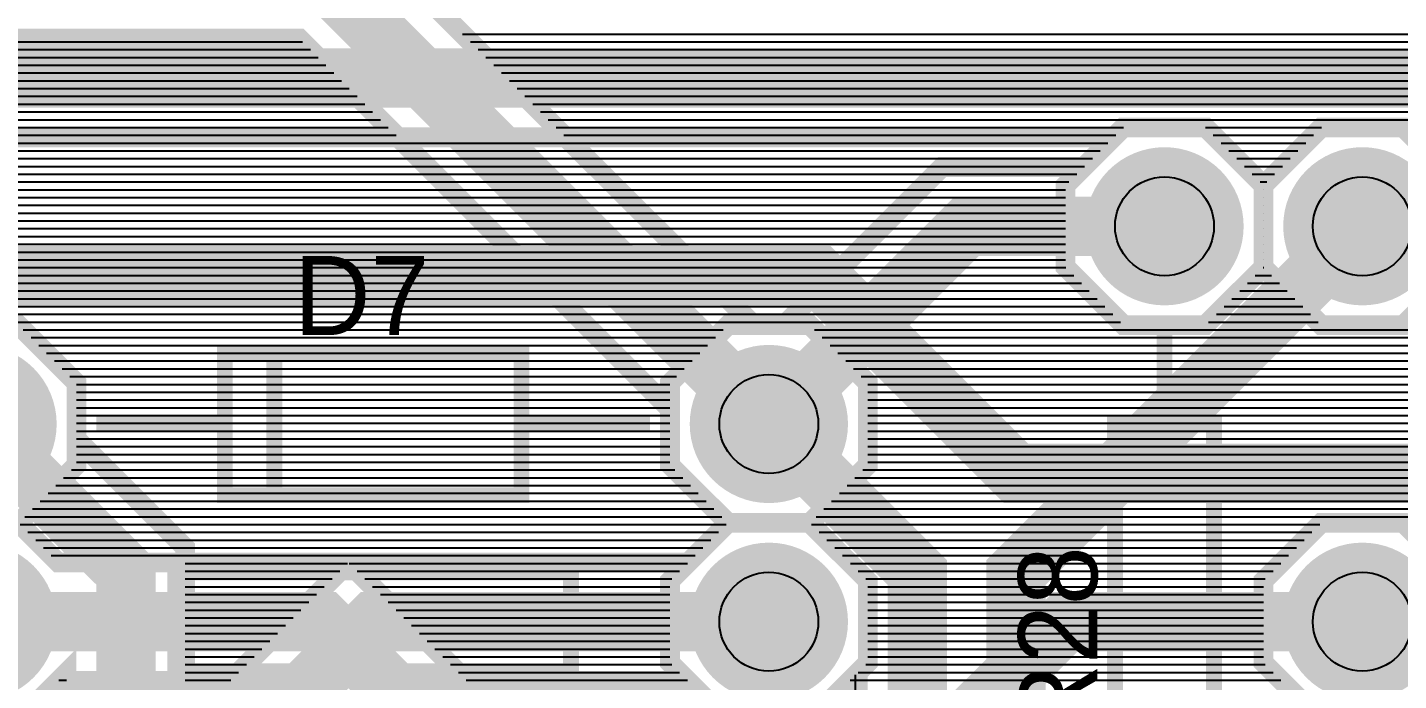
# Model space of a CAD drawing. Header units: inches. Extents: x -5.9 to 5.9, y -1.2 to 1.2.
# Drawn here: x 3.334 to 4.027, y 0.339 to 0.669 of the extents above; entities that cross this region are included whole.
import ezdxf

# ---------------------------------------------------------------- set-up
doc = ezdxf.new("R2010")
doc.units = ezdxf.units.IN
doc.layers.get('0').update_dxf_attribs({"linetype": 'CONTINUOUS'})

# ---------------------------------------------------------------- blocks, each defined once
blk = doc.blocks.new('EPAD')
at = {"const_width": 0.5}
blk.add_lwpolyline([(-0.25, 0, 1), (0.25, 0, 1)], format="xyb", close=True, dxfattribs=at)

msp = doc.modelspace()

# ---------------------------------------------------------------- linework, layer by layer
for points, const_width in [([(-5.028367, 0.7235), (3.496485, 0.7235), (3.701485, 0.5185)], 0.01), ([(3.709059, 0.4685), (3.484059, 0.6935), (-5.015941, 0.6935), (-5.065941, 0.6435), (-5.065941, -0.3565), (-4.990941, -0.4315)], 0.03), ([(3.701485, 0.5185), (3.72977, 0.5185), (3.759059, 0.489211), (3.759059, 0.447789), (3.72977, 0.4185), (3.688348, 0.4185), (3.659059, 0.447789), (3.659059, 0.476074), (3.471633, 0.6635), (3.106484, 0.6635), (3.164059, 0.605926), (3.164059, 0.356074), (3.146485, 0.3385), (3.121633, 0.3385), (3.104059, 0.356074), (3.104059, 0.581074), (3.071633, 0.6135), (3.034769, 0.6135), (3.059059, 0.589211), (3.059059, 0.547789), (3.02977, 0.5185), (3.001485, 0.5185), (2.846485, 0.3635), (2.271633, 0.3635)], 0.01), ([(1.209059, 0.5685), (1.284059, 0.6435), (4.734059, 0.6435), (4.809059, 0.5685)], 0.03), ([(3.009059, 0.5685), (3.084059, 0.6435), (4.109059, 0.6435), (4.159059, 0.5935), (4.159059, -0.2815), (3.909059, -0.5315)], 0.03), ([(3.271485, 0.0735), (3.371485, 0.0735), (3.429059, 0.015925), (3.429059, 0.330926), (3.496633, 0.3985), (3.668348, 0.3985), (3.688348, 0.4185), (3.716634, 0.4185), (3.716633, 0.4185), (3.688348, 0.4185), (3.659059, 0.447789), (3.659059, 0.489211), (3.688348, 0.5185), (3.716633, 0.5185), (3.796633, 0.5985), (3.868348, 0.5985), (3.883349, 0.6135), (3.096485, 0.6135)], 0.01), ([(3.92977, 0.5185), (3.888348, 0.5185), (3.859059, 0.547789), (3.859059, 0.589211), (3.888348, 0.6185), (3.92977, 0.6185), (3.959059, 0.589211), (3.959059, 0.547789), (3.92977, 0.5185)], 0.01), ([(3.959059, 0.547789), (3.959059, 0.589211), (3.988348, 0.6185), (4.02977, 0.6185), (4.059059, 0.589211), (4.059059, 0.547789), (4.02977, 0.5185), (3.988348, 0.5185), (3.959059, 0.547789)], 0.01), ([(3.709059, 0.4685), (3.809059, 0.5685), (3.909059, 0.5685)], 0.03), ([(3.809059, -0.0315), (3.834059, -0.0065), (3.834059, 0.3935), (4.009059, 0.5685)], 0.03), ([(5.284059, 0.16535), (5.284059, 0.3935), (5.234059, 0.4435), (3.834059, 0.4435), (3.734059, 0.5435), (3.159059, 0.5435), (3.009059, 0.3935), (2.009059, 0.3935), (1.959059, 0.4435)], 0.03), ([(3.259059, 0.447789), (3.259059, 0.489211), (3.288348, 0.5185), (3.32977, 0.5185), (3.359059, 0.489211), (3.359059, 0.447789), (3.32977, 0.4185), (3.288348, 0.4185), (3.259059, 0.447789)], 0.01), ([(3.288348, 0.5185), (3.32977, 0.5185), (3.359059, 0.489211)], 0.01), ([(3.909059, 0.4685), (3.909059, 0.5185)], 0.008), ([(3.909059, 0.4685), (3.909059, 0.5185)], 0.008), ([(3.909059, 0.4685), (3.909059, 0.5185)], 0.008), ([(3.434059, 0.4325), (3.584059, 0.4325), (3.584059, 0.5045), (3.434059, 0.5045), (3.434059, 0.4325)], 0.008), ([(3.434059, 0.4325), (3.584059, 0.4325), (3.584059, 0.5045), (3.434059, 0.5045), (3.434059, 0.4325)], 0.008), ([(3.434059, 0.4325), (3.584059, 0.4325), (3.584059, 0.5045), (3.434059, 0.5045), (3.434059, 0.4325)], 0.008), ([(3.459059, 0.5035), (3.459059, 0.4335)], 0.008), ([(3.459059, 0.5035), (3.459059, 0.4335)], 0.008), ([(3.459059, 0.5035), (3.459059, 0.4335)], 0.008), ([(3.359059, 0.489211), (3.359059, 0.460926), (3.414059, 0.405926), (3.414059, 0.231074), (3.359059, 0.176074), (3.359059, 0.147789), (3.32977, 0.1185), (3.288348, 0.1185)], 0.01), ([(3.309059, 0.1685), (3.384059, 0.2435), (3.384059, 0.3935), (3.309059, 0.4685)], 0.03), ([(3.709059, 0.4685), (3.784059, 0.3935), (3.784059, 0.2435), (3.709059, 0.1685)], 0.03), ([(3.434059, 0.4685), (3.369059, 0.4685)], 0.008), ([(3.434059, 0.4685), (3.369059, 0.4685)], 0.008), ([(3.434059, 0.4685), (3.369059, 0.4685)], 0.008), ([(3.584059, 0.4685), (3.649059, 0.4685)], 0.008), ([(3.584059, 0.4685), (3.649059, 0.4685)], 0.008), ([(3.584059, 0.4685), (3.649059, 0.4685)], 0.008), ([(3.884059, 0.2685), (3.934059, 0.2685), (3.934059, 0.4685), (3.884059, 0.4685), (3.884059, 0.2685)], 0.008), ([(3.884059, 0.2685), (3.934059, 0.2685), (3.934059, 0.4685), (3.884059, 0.4685), (3.884059, 0.2685)], 0.008), ([(3.884059, 0.2685), (3.934059, 0.2685), (3.934059, 0.4685), (3.884059, 0.4685), (3.884059, 0.2685)], 0.008), ([(3.34977, 0.3985), (3.496485, 0.3985), (3.571485, 0.3235), (3.571485, 0.3235), (3.589059, 0.305926), (3.589059, 0.281074), (3.571485, 0.2635), (3.546633, 0.2635), (3.529059, 0.281074), (3.529059, 0.281074), (3.471633, 0.3385), (3.34977, 0.3385), (3.32977, 0.3185), (3.288348, 0.3185), (3.259059, 0.347789), (3.259059, 0.389211), (3.288348, 0.4185), (3.32977, 0.4185), (3.34977, 0.3985)], 0.01), ([(3.759059, 0.389211), (3.759059, 0.347789), (3.72977, 0.3185), (3.688348, 0.3185), (3.659059, 0.347789), (3.659059, 0.389211), (3.688348, 0.4185), (3.72977, 0.4185), (3.759059, 0.389211)], 0.01), ([(3.959059, 0.347789), (3.959059, 0.389211), (3.988348, 0.4185), (4.02977, 0.4185), (4.059059, 0.389211), (4.059059, 0.347789), (4.02977, 0.3185), (3.988348, 0.3185), (3.959059, 0.347789)], 0.01), ([(3.409059, 0.3435), (3.609059, 0.3435), (3.609059, 0.3935), (3.409059, 0.3935), (3.409059, 0.3435)], 0.008), ([(3.409059, 0.3435), (3.609059, 0.3435), (3.609059, 0.3935), (3.409059, 0.3935), (3.409059, 0.3435)], 0.008), ([(3.409059, 0.3435), (3.609059, 0.3435), (3.609059, 0.3935), (3.409059, 0.3935), (3.409059, 0.3435)], 0.008), ([(3.559059, 0.2935), (3.484059, 0.3685), (3.309059, 0.3685)], 0.03), ([(3.459059, -0.7565), (3.459059, 0.3185), (3.509059, 0.3685), (3.709059, 0.3685)], 0.03), ([(3.559059, 0.2935), (3.784059, 0.2935), (3.859059, 0.3685), (4.009059, 0.3685)], 0.03), ([(3.409059, 0.3685), (3.359059, 0.3685)], 0.008), ([(3.409059, 0.3685), (3.359059, 0.3685)], 0.008), ([(3.409059, 0.3685), (3.359059, 0.3685)], 0.008), ([(3.659059, 0.3685), (3.609059, 0.3685)], 0.008), ([(3.659059, 0.3685), (3.609059, 0.3685)], 0.008), ([(3.659059, 0.3685), (3.609059, 0.3685)], 0.008), ([(3.316633, 0.2185), (3.354059, 0.255926), (3.354059, 0.34279), (3.32977, 0.3185), (3.288348, 0.3185)], 0.01), ([(3.625628, -0.2715), (3.649059, -0.248069), (3.649059, -0.214931), (3.625628, -0.1915), (3.592491, -0.1915), (3.589059, -0.194932), (3.589059, 0.305926), (3.571485, 0.3235), (3.546633, 0.3235), (3.529059, 0.305926), (3.529059, -0.194932), (3.525628, -0.1915), (3.492491, -0.1915), (3.489059, -0.194932), (3.489059, 0.306074), (3.521485, 0.3385), (3.668348, 0.3385), (3.688348, 0.3185), (3.72977, 0.3185), (3.754059, 0.34279), (3.754059, 0.255926)], 0.01)]:
    msp.add_lwpolyline(points, dxfattribs=dict(const_width=const_width))
for points in [[(3.554256, 0.665728), (5.705477, 0.665728)], [(3.108193, 0.661791), (3.473343, 0.661791)], [(3.558193, 0.661791), (5.705477, 0.661791)], [(3.11213, 0.657854), (3.47728, 0.657854)], [(3.116067, 0.653917), (3.481217, 0.653917)], [(3.56213, 0.657854), (5.705477, 0.657854)], [(3.566067, 0.653917), (5.705477, 0.653917)], [(3.120004, 0.64998), (3.485154, 0.64998)], [(3.123941, 0.646043), (3.489091, 0.646043)], [(3.570004, 0.64998), (5.705477, 0.64998)], [(3.573941, 0.646043), (5.705477, 0.646043)], [(3.127878, 0.642106), (3.493028, 0.642106)], [(3.131815, 0.638169), (3.496965, 0.638169)], [(3.577878, 0.642106), (5.705477, 0.642106)], [(3.581815, 0.638169), (5.705477, 0.638169)], [(3.135752, 0.634232), (3.500902, 0.634232)], [(3.585752, 0.634232), (5.705477, 0.634232)], [(3.139689, 0.630295), (3.504839, 0.630295)], [(3.143626, 0.626358), (3.508776, 0.626358)], [(3.589689, 0.630295), (5.705477, 0.630295)], [(3.593626, 0.626358), (5.705477, 0.626358)], [(3.147563, 0.622421), (3.512713, 0.622421)], [(3.1515, 0.618484), (3.51665, 0.618484)], [(3.597563, 0.622421), (5.705781, 0.622421)], [(3.6015, 0.618484), (3.888333, 0.618484)], [(3.929785, 0.618484), (3.988333, 0.618484)], [(3.093594, 0.61061), (3.880459, 0.61061)], [(3.155437, 0.614547), (3.520587, 0.614547)], [(3.159374, 0.61061), (3.524524, 0.61061)], [(3.605437, 0.614547), (3.884396, 0.614547)], [(3.609374, 0.61061), (3.880459, 0.61061)], [(3.933722, 0.614547), (3.984396, 0.614547)], [(3.937659, 0.61061), (3.980459, 0.61061)], [(3.089657, 0.606673), (3.876522, 0.606673)], [(3.163311, 0.606673), (3.528461, 0.606673)], [(3.613311, 0.606673), (3.876522, 0.606673)], [(3.941596, 0.606673), (3.976522, 0.606673)], [(3.081783, 0.598799), (3.868648, 0.598799)], [(3.08572, 0.602736), (3.872585, 0.602736)], [(3.164059, 0.602736), (3.532398, 0.602736)], [(3.164059, 0.598799), (3.536335, 0.598799)], [(3.617248, 0.602736), (3.872585, 0.602736)], [(3.621185, 0.598799), (3.868648, 0.598799)], [(3.945533, 0.602736), (3.972585, 0.602736)], [(3.94947, 0.598799), (3.968648, 0.598799)], [(3.073909, 0.590925), (3.789059, 0.590925)], [(3.077846, 0.594862), (3.792996, 0.594862)], [(3.164059, 0.594862), (3.540272, 0.594862)], [(3.164059, 0.590925), (3.544209, 0.590925)], [(3.625122, 0.594862), (3.864711, 0.594862)], [(3.629059, 0.590925), (3.860774, 0.590925)], [(3.953407, 0.594862), (3.964711, 0.594862)], [(3.957344, 0.590925), (3.960774, 0.590925)], [(3.066035, 0.583051), (3.781185, 0.583051)], [(3.069972, 0.586988), (3.785122, 0.586988)], [(3.164059, 0.586988), (3.548146, 0.586988)], [(3.164059, 0.583051), (3.552083, 0.583051)], [(3.632996, 0.586988), (3.859059, 0.586988)], [(3.636933, 0.583051), (3.859059, 0.583051)], [(3.959059, 0.586988), (3.959059, 0.586988)], [(3.959059, 0.583051), (3.959059, 0.583051)], [(3.062098, 0.579114), (3.777248, 0.579114)], [(3.164059, 0.579114), (3.55602, 0.579114)], [(3.64087, 0.579114), (3.859059, 0.579114)], [(3.959059, 0.579114), (3.959059, 0.579114)], [(3.059059, 0.575177), (3.773311, 0.575177)], [(3.059059, 0.57124), (3.769374, 0.57124)], [(3.164059, 0.575177), (3.559957, 0.575177)], [(3.164059, 0.57124), (3.563894, 0.57124)], [(3.644807, 0.575177), (3.859059, 0.575177)], [(3.648744, 0.57124), (3.859059, 0.57124)], [(3.959059, 0.575177), (3.959059, 0.575177)], [(3.959059, 0.57124), (3.959059, 0.57124)], [(3.059059, 0.567303), (3.765437, 0.567303)], [(3.059059, 0.563366), (3.7615, 0.563366)], [(3.164059, 0.567303), (3.567831, 0.567303)], [(3.164059, 0.563366), (3.571768, 0.563366)], [(3.652681, 0.567303), (3.859059, 0.567303)], [(3.656618, 0.563366), (3.859059, 0.563366)], [(3.959059, 0.567303), (3.959059, 0.567303)], [(3.959059, 0.563366), (3.959059, 0.563366)], [(3.059059, 0.559429), (3.757563, 0.559429)], [(3.059059, 0.555492), (3.753626, 0.555492)], [(3.164059, 0.559429), (3.575705, 0.559429)], [(3.164059, 0.555492), (3.579642, 0.555492)], [(3.660555, 0.559429), (3.859059, 0.559429)], [(3.664492, 0.555492), (3.859059, 0.555492)], [(3.959059, 0.559429), (3.959059, 0.559429)], [(3.959059, 0.555492), (3.959059, 0.555492)], [(3.058887, 0.547618), (3.745752, 0.547618)], [(3.059059, 0.551555), (3.749689, 0.551555)], [(3.164059, 0.551555), (3.583579, 0.551555)], [(3.164059, 0.547618), (3.587516, 0.547618)], [(3.668429, 0.551555), (3.859059, 0.551555)], [(3.672366, 0.547618), (3.859231, 0.547618)], [(3.958887, 0.547618), (3.959231, 0.547618)], [(3.959059, 0.551555), (3.959059, 0.551555)], [(3.05495, 0.543681), (3.741815, 0.543681)], [(3.164059, 0.543681), (3.591453, 0.543681)], [(3.676303, 0.543681), (3.863168, 0.543681)], [(3.95495, 0.543681), (3.963168, 0.543681)], [(3.047076, 0.535807), (3.733941, 0.535807)], [(3.051013, 0.539744), (3.737878, 0.539744)], [(3.164059, 0.539744), (3.59539, 0.539744)], [(3.164059, 0.535807), (3.599327, 0.535807)], [(3.68024, 0.539744), (3.867105, 0.539744)], [(3.684177, 0.535807), (3.871042, 0.535807)], [(3.947076, 0.535807), (3.971042, 0.535807)], [(3.951013, 0.539744), (3.967105, 0.539744)], [(3.039202, 0.527933), (3.726067, 0.527933)], [(3.043139, 0.53187), (3.730004, 0.53187)], [(3.164059, 0.53187), (3.603264, 0.53187)], [(3.164059, 0.527933), (3.607201, 0.527933)], [(3.688114, 0.53187), (3.874979, 0.53187)], [(3.692051, 0.527933), (3.878916, 0.527933)], [(3.939202, 0.527933), (3.978916, 0.527933)], [(3.943139, 0.53187), (3.974979, 0.53187)], [(3.031328, 0.520059), (3.718193, 0.520059)], [(3.035265, 0.523996), (3.72213, 0.523996)], [(3.164059, 0.523996), (3.611138, 0.523996)], [(3.164059, 0.520059), (3.615075, 0.520059)], [(3.695988, 0.523996), (3.882853, 0.523996)], [(3.699925, 0.520059), (3.88679, 0.520059)], [(3.931328, 0.520059), (3.98679, 0.520059)], [(3.935265, 0.523996), (3.982853, 0.523996)], [(3.332147, 0.516122), (3.685971, 0.516122)], [(3.332147, 0.516122), (3.619012, 0.516122)], [(3.732147, 0.516122), (5.014256, 0.516122)], [(3.336084, 0.512185), (3.682034, 0.512185)], [(3.336084, 0.512185), (3.622949, 0.512185)], [(3.340021, 0.508248), (3.678097, 0.508248)], [(3.340021, 0.508248), (3.626886, 0.508248)], [(3.736084, 0.512185), (5.010319, 0.512185)], [(3.740021, 0.508248), (5.006382, 0.508248)], [(3.343958, 0.504311), (3.67416, 0.504311)], [(3.343958, 0.504311), (3.630823, 0.504311)], [(3.347895, 0.500374), (3.670223, 0.500374)], [(3.347895, 0.500374), (3.63476, 0.500374)], [(3.743958, 0.504311), (5.002445, 0.504311)], [(3.747895, 0.500374), (4.998508, 0.500374)], [(3.351832, 0.496437), (3.666286, 0.496437)], [(3.351832, 0.496437), (3.638697, 0.496437)], [(3.355769, 0.4925), (3.662349, 0.4925)], [(3.355769, 0.4925), (3.642634, 0.4925)], [(3.751832, 0.496437), (4.994571, 0.496437)], [(3.755769, 0.4925), (4.990634, 0.4925)], [(3.359059, 0.488563), (3.659059, 0.488563)], [(3.359059, 0.488563), (3.646571, 0.488563)], [(3.759059, 0.488563), (4.986697, 0.488563)], [(3.359059, 0.484626), (3.659059, 0.484626)], [(3.359059, 0.484626), (3.650508, 0.484626)], [(3.359059, 0.480689), (3.659059, 0.480689)], [(3.359059, 0.480689), (3.654445, 0.480689)], [(3.759059, 0.484626), (4.98276, 0.484626)], [(3.759059, 0.480689), (4.978823, 0.480689)], [(3.359059, 0.476752), (3.659059, 0.476752)], [(3.359059, 0.476752), (3.658382, 0.476752)], [(3.359059, 0.472815), (3.659059, 0.472815)], [(3.359059, 0.472815), (3.659059, 0.472815)], [(3.759059, 0.476752), (4.974886, 0.476752)], [(3.759059, 0.472815), (4.320949, 0.472815)], [(3.359059, 0.468878), (3.659059, 0.468878)], [(3.359059, 0.468878), (3.659059, 0.468878)], [(3.359059, 0.464941), (3.659059, 0.464941)], [(3.359059, 0.464941), (3.659059, 0.464941)], [(3.759059, 0.468878), (4.317012, 0.468878)], [(3.759059, 0.464941), (4.313075, 0.464941)], [(3.359059, 0.461004), (3.659059, 0.461004)], [(3.359059, 0.461004), (3.659059, 0.461004)], [(3.759059, 0.461004), (4.309138, 0.461004)], [(3.359059, 0.457067), (3.659059, 0.457067)], [(3.359059, 0.45313), (3.659059, 0.45313)], [(3.362917, 0.457067), (3.659059, 0.457067)], [(3.366854, 0.45313), (3.659059, 0.45313)], [(3.759059, 0.457067), (4.305201, 0.457067)], [(3.759059, 0.45313), (4.301264, 0.45313)], [(3.356525, 0.445256), (3.661593, 0.445256)], [(3.359059, 0.449193), (3.659059, 0.449193)], [(3.370791, 0.449193), (3.659059, 0.449193)], [(3.374728, 0.445256), (3.661593, 0.445256)], [(3.756525, 0.445256), (4.29339, 0.445256)], [(3.759059, 0.449193), (4.297327, 0.449193)], [(3.348651, 0.437382), (3.669467, 0.437382)], [(3.352588, 0.441319), (3.66553, 0.441319)], [(3.378665, 0.441319), (3.66553, 0.441319)], [(3.382602, 0.437382), (3.669467, 0.437382)], [(3.748651, 0.437382), (4.285516, 0.437382)], [(3.752588, 0.441319), (4.289453, 0.441319)], [(3.344714, 0.433445), (3.673404, 0.433445)], [(3.386539, 0.433445), (3.673404, 0.433445)], [(3.744714, 0.433445), (4.281579, 0.433445)], [(3.33684, 0.425571), (3.681278, 0.425571)], [(3.340777, 0.429508), (3.677341, 0.429508)], [(3.390476, 0.429508), (3.677341, 0.429508)], [(3.394413, 0.425571), (3.681278, 0.425571)], [(3.73684, 0.425571), (4.273705, 0.425571)], [(3.740777, 0.429508), (4.277642, 0.429508)], [(3.330572, 0.417697), (3.687546, 0.417697)], [(3.332903, 0.421634), (3.685215, 0.421634)], [(3.39835, 0.421634), (3.685215, 0.421634)], [(3.402287, 0.417697), (3.687546, 0.417697)], [(3.730572, 0.417697), (3.987546, 0.417697)], [(3.732903, 0.421634), (4.269768, 0.421634)], [(3.334509, 0.41376), (3.683609, 0.41376)], [(3.338446, 0.409823), (3.679672, 0.409823)], [(3.406224, 0.41376), (3.683609, 0.41376)], [(3.410161, 0.409823), (3.679672, 0.409823)], [(3.734509, 0.41376), (3.983609, 0.41376)], [(3.738446, 0.409823), (3.979672, 0.409823)], [(3.342383, 0.405886), (3.675735, 0.405886)], [(3.414059, 0.405886), (3.675735, 0.405886)], [(3.742383, 0.405886), (3.975735, 0.405886)], [(3.34632, 0.401949), (3.671798, 0.401949)], [(3.414059, 0.401949), (3.671798, 0.401949)], [(3.414059, 0.398012), (3.496146, 0.398012)], [(3.496972, 0.398012), (3.667861, 0.398012)], [(3.74632, 0.401949), (3.971798, 0.401949)], [(3.750257, 0.398012), (3.967861, 0.398012)], [(3.414059, 0.394075), (3.492209, 0.394075)], [(3.414059, 0.390138), (3.488272, 0.390138)], [(3.500909, 0.394075), (3.663924, 0.394075)], [(3.504846, 0.390138), (3.659987, 0.390138)], [(3.754194, 0.394075), (3.963924, 0.394075)], [(3.758131, 0.390138), (3.959987, 0.390138)], [(3.414059, 0.386201), (3.484335, 0.386201)], [(3.414059, 0.382264), (3.480398, 0.382264)], [(3.508783, 0.386201), (3.659059, 0.386201)], [(3.51272, 0.382264), (3.659059, 0.382264)], [(3.759059, 0.386201), (3.959059, 0.386201)], [(3.759059, 0.382264), (3.959059, 0.382264)], [(3.414059, 0.378327), (3.476461, 0.378327)], [(3.414059, 0.37439), (3.472524, 0.37439)], [(3.516657, 0.378327), (3.659059, 0.378327)], [(3.520594, 0.37439), (3.659059, 0.37439)], [(3.759059, 0.378327), (3.959059, 0.378327)], [(3.759059, 0.37439), (3.959059, 0.37439)], [(3.414059, 0.370453), (3.468587, 0.370453)], [(3.524531, 0.370453), (3.659059, 0.370453)], [(3.759059, 0.370453), (3.959059, 0.370453)], [(3.414059, 0.366516), (3.46465, 0.366516)], [(3.414059, 0.362579), (3.460713, 0.362579)], [(3.528469, 0.366516), (3.659059, 0.366516)], [(3.532406, 0.362579), (3.659059, 0.362579)], [(3.759059, 0.366516), (3.959059, 0.366516)], [(3.759059, 0.362579), (3.959059, 0.362579)], [(3.414059, 0.358642), (3.456776, 0.358642)], [(3.414059, 0.354705), (3.452839, 0.354705)], [(3.536343, 0.358642), (3.659059, 0.358642)], [(3.54028, 0.354705), (3.659059, 0.354705)], [(3.759059, 0.358642), (3.959059, 0.358642)], [(3.759059, 0.354705), (3.959059, 0.354705)], [(3.414059, 0.350768), (3.448902, 0.350768)], [(3.414059, 0.346831), (3.444965, 0.346831)], [(3.544217, 0.350768), (3.659059, 0.350768)], [(3.548154, 0.346831), (3.660018, 0.346831)], [(3.7581, 0.346831), (3.960018, 0.346831)], [(3.759059, 0.350768), (3.959059, 0.350768)], [(3.414059, 0.342894), (3.441028, 0.342894)], [(3.552091, 0.342894), (3.663955, 0.342894)], [(3.752838, 0.254704), (3.752838, 0.341569)], [(3.754163, 0.342894), (3.963955, 0.342894)], [(3.350226, 0.338957), (3.354059, 0.338957)], [(3.414059, 0.338957), (3.437091, 0.338957)], [(3.556028, 0.338957), (3.667892, 0.338957)], [(3.750226, 0.338957), (3.967892, 0.338957)]]:
    msp.add_lwpolyline(points)
for centre in [(3.909059, 0.5685), (4.009059, 0.5685), (3.709059, 0.4685), (3.709059, 0.3685), (4.009059, 0.3685)]:
    msp.add_circle(centre, 0.025)

# ---------------------------------------------------------------- block references
for p, xscale, yscale in [((3.909059, 0.5685), 0.08, 0.08), ((3.909059, 0.5685), 0.07, 0.07), ((4.009059, 0.5685), 0.08, 0.08), ((4.009059, 0.5685), 0.07, 0.07), ((3.309059, 0.4685), 0.08, 0.08), ((3.709059, 0.4685), 0.08, 0.08), ((3.309059, 0.4685), 0.07, 0.07), ((3.709059, 0.4685), 0.07, 0.07), ((3.309059, 0.3685), 0.08, 0.08), ((3.309059, 0.3685), 0.07, 0.07), ((3.709059, 0.3685), 0.08, 0.08), ((3.709059, 0.3685), 0.07, 0.07), ((4.009059, 0.3685), 0.08, 0.08), ((4.009059, 0.3685), 0.07, 0.07)]:
    msp.add_blockref('EPAD', p, dxfattribs=dict(xscale=xscale, yscale=yscale))

# ---------------------------------------------------------------- texts
msp.add_text('D7', height=0.04).set_placement((3.469059, 0.5135))
msp.add_text('D7', height=0.04).set_placement((3.469059, 0.5135))
msp.add_text('D7', height=0.04).set_placement((3.469059, 0.5135))
msp.add_text('R28', height=0.04, rotation=90).set_placement((3.875059, 0.3085))
msp.add_text('R28', height=0.04, rotation=90).set_placement((3.875059, 0.3085))
msp.add_text('R28', height=0.04, rotation=90).set_placement((3.875059, 0.3085))

doc.saveas('drawing.dxf')
